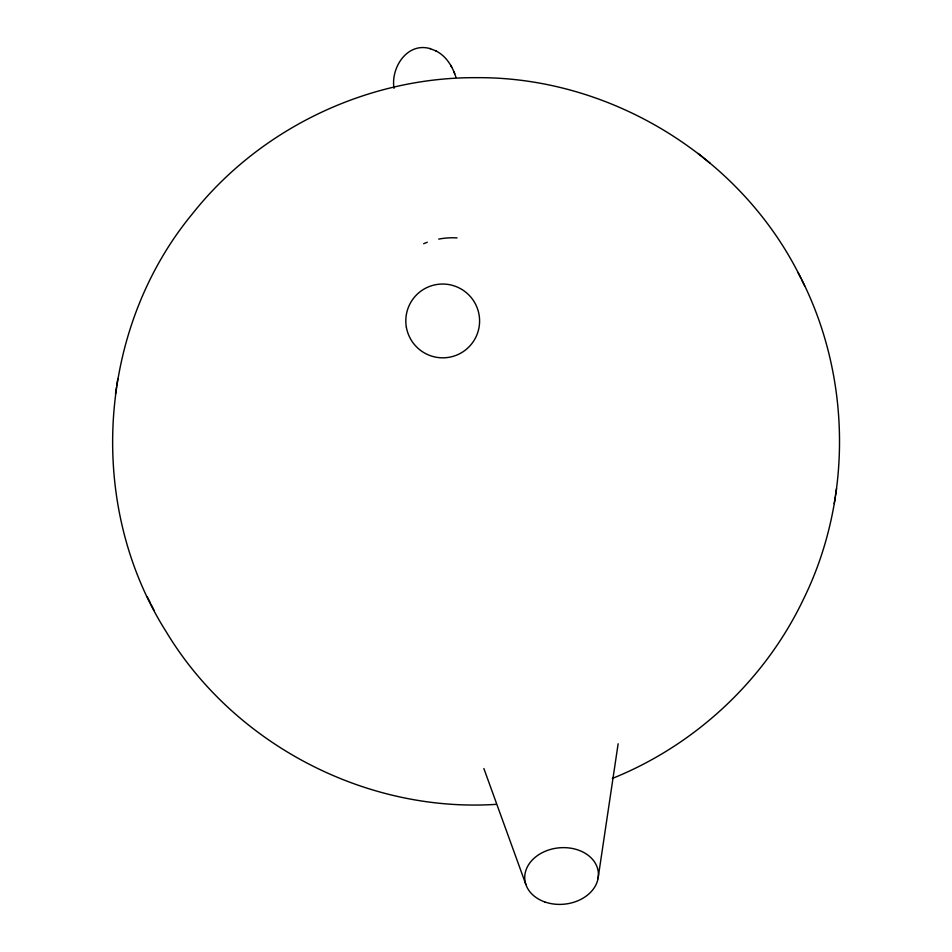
<?xml version="1.0" encoding="UTF-8"?>
<svg xmlns="http://www.w3.org/2000/svg" width="952" height="952" viewBox="0 0 952 952"><rect width="100%" height="100%" fill="white"/><g stroke="black" fill="none" stroke-linecap="round" stroke-linejoin="round"><path stroke-width="1.43" d="M801.001 278.412C742.096 157.437 611.243 76.779 476.821 77.671C367.948 76.91 260.205 128.234 192.566 213.617C96.949 329.237 85.847 504.929 166.16 631.7C233.68 743.976 365.544 812.901 496.206 804.345M612.326 778.45C695.21 745.166 764.849 680.168 803.321 599.51C853.527 497.729 851.278 372.434 797.931 272.32M598.011 878.696L618.145 743.762M115.478 393.914L116.537 387.119M116.703 385.822L117.762 379.086M834.238 503.584L835.297 496.849M835.463 495.552L836.522 488.757M430.494 48.73C407.349 41.674 390.582 67.628 394.009 88.358M435.79 50.884C446.202 55.918 452.533 66.521 455.925 77.219M429.887 48.54L436.397 51.063M698.197 153.45L710.287 163.399M801.584 279.638L804.666 285.767M147.334 596.904L150.416 603.033M150.999 604.258L154.069 610.363M453.854 71.793L454.723 73.661M450.772 65.272L451.676 67.211M483.878 768.55L525.825 884.36M423.628 243.724A73.851 73.721 47.1 0 1 427.293 242.272M438.693 239.107A73.851 73.721 47.1 0 1 457.043 237.905M406.337 327.048A36.926 36.854 47.1 0 0 466.23 349.396A36.926 36.854 47.1 0 0 455.544 286.373A36.926 36.854 47.1 0 0 406.337 327.048M544.722 901.913A36.926 28.286 -5.7 0 0 598.38 873.127A36.926 28.286 -5.7 0 0 541.617 853.004A36.926 28.286 -5.7 0 0 544.722 901.913"/></g></svg>
